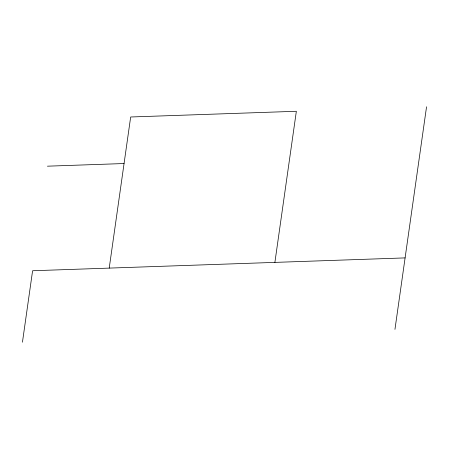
<?xml version="1.0" encoding="UTF-8"?>
<svg xmlns="http://www.w3.org/2000/svg" width="449" height="449" viewBox="0 0 449 449"><rect width="100%" height="100%" fill="white"/><g stroke="black" fill="none" stroke-linecap="round" stroke-linejoin="round"><path stroke-width="0.67" d="M22.45 342.211L32.597 270.747L405.099 257.9M109.219 268.104L130.67 116.993L296.351 111.279L274.895 262.39M394.952 329.364L426.55 106.789M47.442 166.181L124.064 163.537"/></g></svg>
